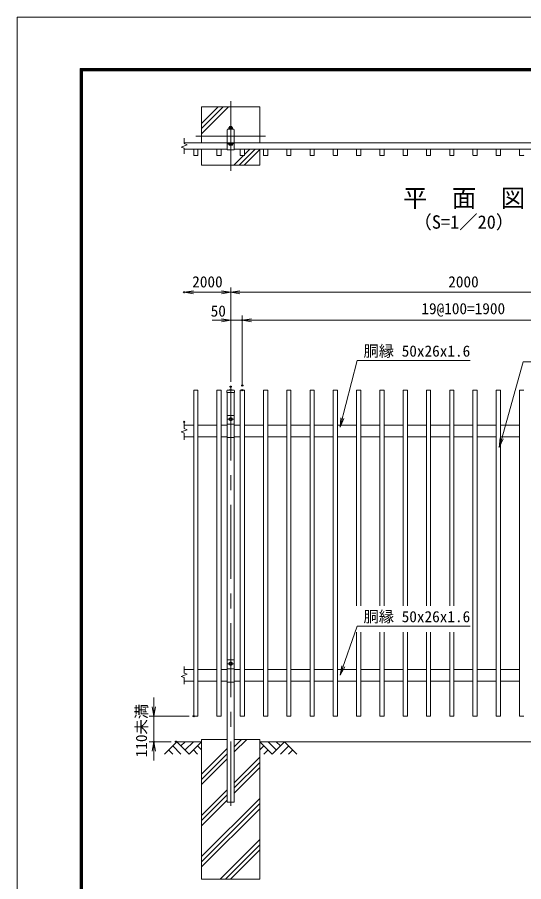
# Model space of a CAD drawing. Units: millimetres, scale not verified. Extents: x -4200 to 4200, y -2970 to 2970.
# Drawn here: x -4200 to -2024, y -742 to 2970 of the extents above; entities that cross this region are included whole.
import ezdxf
from ezdxf.enums import TextEntityAlignment as Align

# ---------------------------------------------------------------- set-up
doc = ezdxf.new("R2010")
doc.units = ezdxf.units.MM
doc.header["$LTSCALE"] = 10
doc.header["$PDMODE"] = 32
doc.header["$PDSIZE"] = 5
doc.linetypes.add('USER1', pattern=[50.8, 31.75, -6.35, 6.35, -6.35])
for name, color, linetype, lineweight in [('0-0_D-STR1', 1, 'Continuous', 18), ('0-1_D-BMK', 2, 'USER1', 13), ('0-2_D-BGD', 7, 'Continuous', 18), ('0-3_D-STR4', 7, 'Continuous', 18), ('0-4_D-DCR-HCH', 7, 'Continuous', 13), ('0-5_D-STR3', 3, 'Continuous', 13), ('0-6_D-STR-DIM', 7, 'Continuous', 13), ('0-7_0', 7, 'Continuous', 18), ('0-9_D-TTL-TXT', 7, 'Continuous', 18), ('0-A_D-STR-TXT', 7, 'Continuous', 13), ('0-B_D-TTL', 7, 'Continuous', 18)]:
    doc.layers.add(name, color=color, linetype=linetype, lineweight=lineweight)
doc.layers.add('0-8_Defpoints', color=253, linetype='Continuous')
doc.styles.add('ＭＳ ゴシック', font='')
doc.styles.get('ＭＳ ゴシック').set_extended_font_data('MS Gothic')

# ---------------------------------------------------------------- blocks, each defined once
blk = doc.blocks.new('_Open')
at = {"layer": '0-7_0'}
blk.add_line((-10, 1.667), (0, 0), dxfattribs=at)
blk.add_lwpolyline([(-10, -1.667), (0, 0), (-10, 0)], dxfattribs=at)

msp = doc.modelspace()

# ---------------------------------------------------------------- linework, layer by layer
at = {"layer": '0-0_D-STR1'}
for p, q in [((-3272.85, 2490.18), (-3293.65, 2490.18)), ((-3298.25, 2485.58), (-3298.25, 2434.78)), ((-3268.25, 2434.78), (-3268.25, 2485.58)), ((-1083.25, 2430.18), (-3483.25, 2430.18)), ((-3298.25, 2400.98), (-3298.25, 2430.18)), ((-3268.25, 2426.98), (-3298.25, 2426.98)), ((-3294.45, 2430.18), (-3272.05, 2430.18)), ((-3293.65, 2430.18), (-3272.85, 2430.18)), ((-3268.25, 2400.98), (-3268.25, 2430.18)), ((-3298.25, 2404.18), (-3483.25, 2404.18)), ((-3442.25, 2402.48), (-3442.25, 2377.88)), ((-3440.55, 2376.18), (-3425.95, 2376.18)), ((-3424.25, 2402.48), (-3424.25, 2377.88)), ((-3342.25, 2402.48), (-3342.25, 2377.88)), ((-3340.55, 2376.18), (-3325.95, 2376.18)), ((-3324.25, 2402.48), (-3324.25, 2377.88)), ((-3268.25, 2400.98), (-3298.25, 2400.98)), ((-1298.25, 2404.18), (-3268.25, 2404.18)), ((-3242.25, 2402.48), (-3242.25, 2377.88)), ((-3240.55, 2376.18), (-3225.95, 2376.18)), ((-3224.25, 2402.48), (-3224.25, 2377.88)), ((-3142.25, 2402.48), (-3142.25, 2377.88)), ((-3140.55, 2376.18), (-3125.95, 2376.18)), ((-3124.25, 2402.48), (-3124.25, 2377.88)), ((-3042.25, 2402.48), (-3042.25, 2377.88)), ((-3040.55, 2376.18), (-3025.95, 2376.18)), ((-3024.25, 2402.48), (-3024.25, 2377.88)), ((-2942.25, 2402.48), (-2942.25, 2377.88)), ((-2940.55, 2376.18), (-2925.95, 2376.18)), ((-2924.25, 2402.48), (-2924.25, 2377.88)), ((-2842.25, 2402.48), (-2842.25, 2377.88)), ((-2840.55, 2376.18), (-2825.95, 2376.18)), ((-2824.25, 2402.48), (-2824.25, 2377.88)), ((-2742.25, 2402.48), (-2742.25, 2377.88)), ((-2740.55, 2376.18), (-2725.95, 2376.18)), ((-2724.25, 2402.48), (-2724.25, 2377.88)), ((-2642.25, 2402.48), (-2642.25, 2377.88)), ((-2640.55, 2376.18), (-2625.95, 2376.18)), ((-2624.25, 2402.48), (-2624.25, 2377.88)), ((-2542.25, 2402.48), (-2542.25, 2377.88)), ((-2540.55, 2376.18), (-2525.95, 2376.18)), ((-2524.25, 2402.48), (-2524.25, 2377.88)), ((-2442.25, 2402.48), (-2442.25, 2377.88)), ((-2440.55, 2376.18), (-2425.95, 2376.18)), ((-2424.25, 2402.48), (-2424.25, 2377.88)), ((-2342.25, 2402.48), (-2342.25, 2377.88)), ((-2340.55, 2376.18), (-2325.95, 2376.18)), ((-2324.25, 2402.48), (-2324.25, 2377.88)), ((-2242.25, 2402.48), (-2242.25, 2377.88)), ((-2240.55, 2376.18), (-2225.95, 2376.18)), ((-2224.25, 2402.48), (-2224.25, 2377.88)), ((-2142.25, 2402.48), (-2142.25, 2377.88)), ((-2140.55, 2376.18), (-2125.95, 2376.18)), ((-2124.25, 2402.48), (-2124.25, 2377.88)), ((-2042.25, 2402.48), (-2042.25, 2377.88)), ((-2040.55, 2376.18), (-2025.95, 2376.18)), ((-3442.25, 1368.92), (-3424.25, 1368.92)), ((-3424.25, 1368.92), (-3424.25, -31.08)), ((-3342.25, 1368.92), (-3324.25, 1368.92)), ((-3324.25, 1368.92), (-3324.25, -31.08)), ((-3299.5, 1365.92), (-3299.5, 1358.92)), ((-3299.5, 1358.92), (-3267, 1358.92)), ((-3298.25, 1358.92), (-3298.25, 1257.92)), ((-3283.25, 1371.92), (-3296.5, 1368.92)), ((-3296.5, 1368.92), (-3270, 1368.92)), ((-3283.25, 1371.92), (-3270, 1368.92)), ((-3268.25, 1257.92), (-3268.25, 1358.92)), ((-3267, 1365.92), (-3267, 1358.92)), ((-3242.25, 1368.92), (-3224.25, 1368.92)), ((-3224.25, 1368.92), (-3224.25, -31.08)), ((-3142.25, 1368.92), (-3124.25, 1368.92)), ((-3124.25, 1368.92), (-3124.25, -31.08)), ((-3042.25, 1368.92), (-3024.25, 1368.92)), ((-3024.25, 1368.92), (-3024.25, -31.08)), ((-2942.25, 1368.92), (-2924.25, 1368.92)), ((-2924.25, 1368.92), (-2924.25, -31.08)), ((-2842.25, 1368.92), (-2824.25, 1368.92)), ((-2824.25, 1368.92), (-2824.25, -31.08)), ((-2742.25, 1368.92), (-2742.25, 442.07)), ((-2742.25, 1368.92), (-2724.25, 1368.92)), ((-2724.25, 1368.92), (-2724.25, 442.07)), ((-2642.25, 1368.92), (-2642.25, 442.07)), ((-2642.25, 1368.92), (-2624.25, 1368.92)), ((-2624.25, 1368.92), (-2624.25, 442.07)), ((-2542.25, 1368.92), (-2542.25, 442.07)), ((-2542.25, 1368.92), (-2524.25, 1368.92)), ((-2524.25, 1368.92), (-2524.25, 442.07)), ((-2442.25, 1368.92), (-2442.25, 442.07)), ((-2442.25, 1368.92), (-2424.25, 1368.92)), ((-2424.25, 1368.92), (-2424.25, 442.07)), ((-2342.25, 1368.92), (-2342.25, 442.07)), ((-2342.25, 1368.92), (-2324.25, 1368.92)), ((-2324.25, 1368.92), (-2324.25, 442.07)), ((-2242.25, 1368.92), (-2224.25, 1368.92)), ((-2224.25, 1368.92), (-2224.25, -31.08)), ((-2142.25, 1368.92), (-2124.25, 1368.92)), ((-2124.25, 1368.92), (-2124.25, -31.08)), ((-2042.25, 1368.92), (-2024.25, 1368.92)), ((-3483.25, 1218.92), (-3442.25, 1218.92)), ((-3424.25, 1218.92), (-3342.25, 1218.92)), ((-3324.25, 1218.92), (-3298.25, 1218.92)), ((-3268.25, 1218.92), (-3242.25, 1218.92)), ((-3224.25, 1218.92), (-3142.25, 1218.92)), ((-3124.25, 1218.92), (-3042.25, 1218.92)), ((-3024.25, 1218.92), (-2942.25, 1218.92)), ((-2924.25, 1218.92), (-2842.25, 1218.92)), ((-2824.25, 1218.92), (-2742.25, 1218.92)), ((-2724.25, 1218.92), (-2642.25, 1218.92)), ((-2624.25, 1218.92), (-2542.25, 1218.92)), ((-2524.25, 1218.92), (-2442.25, 1218.92)), ((-2424.25, 1218.92), (-2342.25, 1218.92)), ((-2324.25, 1218.92), (-2242.25, 1218.92)), ((-2224.25, 1218.92), (-2142.25, 1218.92)), ((-2124.25, 1218.92), (-2042.25, 1218.92)), ((-3483.25, 1168.92), (-3442.25, 1168.92)), ((-3424.25, 1168.92), (-3342.25, 1168.92)), ((-3324.25, 1168.92), (-3298.25, 1168.92)), ((-3298.25, 1164.72), (-3298.25, 207.92)), ((-3268.25, 1168.92), (-3242.25, 1168.92)), ((-3268.25, 207.92), (-3268.25, 1164.72)), ((-3224.25, 1168.92), (-3142.25, 1168.92)), ((-3124.25, 1168.92), (-3042.25, 1168.92)), ((-3024.25, 1168.92), (-2942.25, 1168.92)), ((-2924.25, 1168.92), (-2842.25, 1168.92)), ((-2824.25, 1168.92), (-2742.25, 1168.92)), ((-2724.25, 1168.92), (-2642.25, 1168.92)), ((-2624.25, 1168.92), (-2542.25, 1168.92)), ((-2524.25, 1168.92), (-2442.25, 1168.92)), ((-2424.25, 1168.92), (-2342.25, 1168.92)), ((-2324.25, 1168.92), (-2242.25, 1168.92)), ((-2224.25, 1168.92), (-2142.25, 1168.92)), ((-2124.25, 1168.92), (-2042.25, 1168.92)), ((-2724.25, 329.59), (-2724.25, -31.08)), ((-2624.25, 329.59), (-2624.25, -31.08)), ((-2524.25, 329.59), (-2524.25, -31.08)), ((-2424.25, 329.59), (-2424.25, -31.08)), ((-2324.25, 329.59), (-2324.25, -31.08)), ((-3483.25, 168.92), (-3442.25, 168.92)), ((-3424.25, 168.92), (-3342.25, 168.92)), ((-3324.25, 168.92), (-3298.25, 168.92)), ((-3268.25, 168.92), (-3242.25, 168.92)), ((-3224.25, 168.92), (-3142.25, 168.92)), ((-3124.25, 168.92), (-3042.25, 168.92)), ((-3024.25, 168.92), (-2942.25, 168.92)), ((-2924.25, 168.92), (-2842.25, 168.92)), ((-2824.25, 168.92), (-2742.25, 168.92)), ((-2724.25, 168.92), (-2642.25, 168.92)), ((-2624.25, 168.92), (-2542.25, 168.92)), ((-2524.25, 168.92), (-2442.25, 168.92)), ((-2424.25, 168.92), (-2342.25, 168.92)), ((-2324.25, 168.92), (-2242.25, 168.92)), ((-2224.25, 168.92), (-2142.25, 168.92)), ((-2124.25, 168.92), (-2042.25, 168.92)), ((-3483.25, 118.92), (-3442.25, 118.92)), ((-3424.25, 118.92), (-3342.25, 118.92)), ((-3324.25, 118.92), (-3298.25, 118.92)), ((-3298.25, 114.72), (-3298.25, -401.08)), ((-3268.25, 118.92), (-3242.25, 118.92)), ((-3268.25, 114.72), (-3268.25, -401.08)), ((-3224.25, 118.92), (-3142.25, 118.92)), ((-3124.25, 118.92), (-3042.25, 118.92)), ((-3024.25, 118.92), (-2942.25, 118.92)), ((-2924.25, 118.92), (-2842.25, 118.92)), ((-2824.25, 118.92), (-2742.25, 118.92)), ((-2724.25, 118.92), (-2642.25, 118.92)), ((-2624.25, 118.92), (-2542.25, 118.92)), ((-2524.25, 118.92), (-2442.25, 118.92)), ((-2424.25, 118.92), (-2342.25, 118.92)), ((-2324.25, 118.92), (-2242.25, 118.92)), ((-2224.25, 118.92), (-2142.25, 118.92)), ((-2124.25, 118.92), (-2042.25, 118.92)), ((-3298.25, -401.08), (-3268.25, -401.08))]:
    msp.add_line(p, q, dxfattribs=at)
for points in [[(-3442.25, 1368.92), (-3442.25, -31.08), (-3424.25, -31.08)], [(-3342.25, 1368.92), (-3342.25, -31.08), (-3324.25, -31.08)], [(-3242.25, 1368.92), (-3242.25, -31.08), (-3224.25, -31.08)], [(-3142.25, 1368.92), (-3142.25, -31.08), (-3124.25, -31.08)], [(-3042.25, 1368.92), (-3042.25, -31.08), (-3024.25, -31.08)], [(-2942.25, 1368.92), (-2942.25, -31.08), (-2924.25, -31.08)], [(-2842.25, 1368.92), (-2842.25, -31.08), (-2824.25, -31.08)], [(-2242.25, 1368.92), (-2242.25, -31.08), (-2224.25, -31.08)], [(-2142.25, 1368.92), (-2142.25, -31.08), (-2124.25, -31.08)], [(-2042.25, 1368.92), (-2042.25, -31.08), (-2024.25, -31.08)], [(-2742.25, 329.59), (-2742.25, -31.08), (-2724.25, -31.08)], [(-2642.25, 329.59), (-2642.25, -31.08), (-2624.25, -31.08)], [(-2542.25, 329.59), (-2542.25, -31.08), (-2524.25, -31.08)], [(-2442.25, 329.59), (-2442.25, -31.08), (-2424.25, -31.08)], [(-2342.25, 329.59), (-2342.25, -31.08), (-2324.25, -31.08)]]:
    msp.add_lwpolyline(points, dxfattribs=at)
for centre, radius, start, end in [((-3293.65, 2485.58), 4.6, 90, 180), ((-3272.85, 2485.58), 4.6, 0, 90), ((-3293.65, 2434.78), 4.6, 180, 270), ((-3272.85, 2434.78), 4.6, 270, 0), ((-3440.55, 2402.48), 1.7, 90, 180), ((-3440.55, 2377.88), 1.7, 179.99942, 270), ((-3425.95, 2402.48), 1.7, 359.99941, 90), ((-3425.95, 2377.88), 1.7, 270, 359.99941), ((-3340.55, 2402.48), 1.7, 90, 180), ((-3340.55, 2377.88), 1.7, 179.99942, 270), ((-3325.95, 2402.48), 1.7, 359.99941, 90), ((-3325.95, 2377.88), 1.7, 270, 359.99941), ((-3240.55, 2402.48), 1.7, 90, 180), ((-3240.55, 2377.88), 1.7, 179.99942, 270), ((-3225.95, 2402.48), 1.7, 359.99941, 90), ((-3225.95, 2377.88), 1.7, 270, 359.99941), ((-3140.55, 2402.48), 1.7, 90, 180), ((-3140.55, 2377.88), 1.7, 179.99942, 270), ((-3125.95, 2402.48), 1.7, 359.99941, 90), ((-3125.95, 2377.88), 1.7, 270, 359.99941), ((-3040.55, 2402.48), 1.7, 90, 180), ((-3040.55, 2377.88), 1.7, 179.99942, 270), ((-3025.95, 2402.48), 1.7, 359.99941, 90), ((-3025.95, 2377.88), 1.7, 270, 359.99941), ((-2940.55, 2402.48), 1.7, 90, 180), ((-2940.55, 2377.88), 1.7, 179.99942, 270), ((-2925.95, 2402.48), 1.7, 359.99941, 90), ((-2925.95, 2377.88), 1.7, 270, 359.99941), ((-2840.55, 2402.48), 1.7, 90, 180), ((-2840.55, 2377.88), 1.7, 179.99942, 270), ((-2825.95, 2402.48), 1.7, 359.99941, 90), ((-2825.95, 2377.88), 1.7, 270, 359.99941), ((-2740.55, 2402.48), 1.7, 90, 180), ((-2740.55, 2377.88), 1.7, 179.99942, 270), ((-2725.95, 2402.48), 1.7, 359.99941, 90), ((-2725.95, 2377.88), 1.7, 270, 359.99941), ((-2640.55, 2402.48), 1.7, 90, 180), ((-2640.55, 2377.88), 1.7, 179.99942, 270), ((-2625.95, 2402.48), 1.7, 359.99941, 90), ((-2625.95, 2377.88), 1.7, 270, 359.99941), ((-2540.55, 2402.48), 1.7, 90, 180), ((-2540.55, 2377.88), 1.7, 179.99942, 270), ((-2525.95, 2402.48), 1.7, 359.99941, 90), ((-2525.95, 2377.88), 1.7, 270, 359.99941), ((-2440.55, 2402.48), 1.7, 90, 180), ((-2440.55, 2377.88), 1.7, 179.99942, 270), ((-2425.95, 2402.48), 1.7, 359.99941, 90), ((-2425.95, 2377.88), 1.7, 270, 359.99941), ((-2340.55, 2402.48), 1.7, 90, 180), ((-2340.55, 2377.88), 1.7, 179.99942, 270), ((-2325.95, 2402.48), 1.7, 359.99941, 90), ((-2325.95, 2377.88), 1.7, 270, 359.99941), ((-2240.55, 2402.48), 1.7, 90, 180), ((-2240.55, 2377.88), 1.7, 179.99942, 270), ((-2225.95, 2402.48), 1.7, 359.99941, 90), ((-2225.95, 2377.88), 1.7, 270, 359.99941), ((-2140.55, 2402.48), 1.7, 90, 180), ((-2140.55, 2377.88), 1.7, 179.99942, 270), ((-2125.95, 2402.48), 1.7, 359.99941, 90), ((-2125.95, 2377.88), 1.7, 270, 359.99941), ((-2040.55, 2402.48), 1.7, 90, 180), ((-2040.55, 2377.88), 1.7, 179.99942, 270), ((-2025.95, 2402.48), 1.7, 359.99941, 90), ((-2025.95, 2377.88), 1.7, 270, 359.99941), ((-3296.5, 1365.92), 3, 90, 180), ((-3270, 1365.92), 3, 0, 90)]:
    msp.add_arc(centre, radius, start, end, dxfattribs=at)
at = {"layer": '0-1_D-BMK'}
for p, q in [((-3283.25, 2610.18), (-3283.25, 2310.18)), ((-3433.25, 2460.18), (-3133.25, 2460.18)), ((-3283.25, 1383.92), (-3283.25, -416.08)), ((-3270.75, 1243.92), (-3295.75, 1243.92)), ((-3283.25, 1253.92), (-3283.25, 1233.92)), ((-3270.75, 193.92), (-3295.75, 193.92)), ((-3283.25, 203.92), (-3283.25, 183.92))]:
    msp.add_line(p, q, dxfattribs=at)
at = {"layer": '0-2_D-BGD'}
for p, q in [((-3408.25, -141.08), (-3518.25, -141.08)), ((-1408.25, -141.08), (-3158.25, -141.08))]:
    msp.add_line(p, q, dxfattribs=at)
at = {"layer": '0-3_D-STR4'}
for p, q in [((-3158.25, 2430.18), (-3158.25, 2585.18)), ((-3408.25, 2404.18), (-3408.25, 2335.18)), ((-3408.25, -131.08), (-3408.25, -731.08)), ((-3298.25, -131.08), (-3408.25, -131.08)), ((-3158.25, -131.08), (-3268.25, -131.08)), ((-3158.25, -131.08), (-3158.25, -731.08)), ((-3158.25, -731.08), (-3408.25, -731.08))]:
    msp.add_line(p, q, dxfattribs=at)
for points in [[(-3158.25, 2585.18), (-3408.25, 2585.18), (-3408.25, 2430.18)], [(-3408.25, 2335.18), (-3158.25, 2335.18), (-3158.25, 2404.18)]]:
    msp.add_lwpolyline(points, dxfattribs=at)
at = {"layer": '0-4_D-DCR-HCH'}
for p, q in [((-3408.25, 2470.18), (-3293.25, 2585.18)), ((-3408.25, 2492.28), (-3315.34, 2585.18)), ((-3408.25, 2514.38), (-3337.44, 2585.18)), ((-3228.37, 2376.18), (-3269.37, 2335.18)), ((-3178.27, 2404.18), (-3247.27, 2335.18)), ((-3158.25, 2402.12), (-3225.18, 2335.18)), ((-3200.37, 2404.18), (-3224.25, 2380.31)), ((-3514.67, -141.08), (-3567.88, -194.29)), ((-3514.67, -141.08), (-3461.46, -194.29)), ((-3496.93, -158.82), (-3479.2, -141.08)), ((-3479.2, -176.56), (-3443.72, -141.08)), ((-3461.46, -194.29), (-3408.25, -141.08)), ((-3268.25, -185.1), (-3214.23, -131.08)), ((-3268.25, -163), (-3236.33, -131.08)), ((-3105.03, -194.29), (-3158.25, -141.08)), ((-3087.3, -176.56), (-3122.77, -141.08)), ((-3051.82, -141.08), (-3105.03, -194.29)), ((-3069.47, -158.91), (-3087.3, -141.08)), ((-3051.82, -141.08), (-2998.61, -194.29)), ((-3550.15, -176.56), (-3532.33, -194.29)), ((-3532.41, -158.82), (-3496.77, -194.29)), ((-3443.72, -176.56), (-3425.9, -194.29)), ((-3425.98, -158.82), (-3408.25, -176.48)), ((-3408.25, -280.91), (-3298.25, -170.91)), ((-3140.51, -158.82), (-3158.25, -176.48)), ((-3122.77, -176.56), (-3140.59, -194.29)), ((-3034.09, -158.82), (-3069.72, -194.29)), ((-3016.35, -176.56), (-3034.17, -194.29)), ((-3408.25, -303), (-3298.25, -193)), ((-3408.25, -325.1), (-3298.25, -215.1)), ((-3268.25, -317.68), (-3158.25, -207.68)), ((-3268.25, -339.78), (-3158.25, -229.78)), ((-3268.25, -361.88), (-3158.25, -251.88)), ((-3408.25, -457.68), (-3298.25, -347.68)), ((-3408.25, -479.78), (-3298.25, -369.78)), ((-3408.25, -634.46), (-3158.25, -384.46)), ((-3408.25, -501.88), (-3298.25, -391.88)), ((-3408.25, -656.56), (-3158.25, -406.56)), ((-3408.25, -678.65), (-3158.25, -428.65)), ((-3328.09, -731.08), (-3158.25, -561.24)), ((-3306, -731.08), (-3158.25, -583.33)), ((-3283.9, -731.08), (-3158.25, -605.43))]:
    msp.add_line(p, q, dxfattribs=at)
at = {"layer": '0-5_D-STR3'}
for p, q in [((-3291.29, 2491.18), (-3291.29, 2495.68)), ((-3289.42, 2496.68), (-3277.07, 2496.68)), ((-3289.42, 2496.68), (-3277.07, 2496.68)), ((-3289.42, 2490.18), (-3277.07, 2490.18)), ((-3289.42, 2490.18), (-3277.07, 2490.18)), ((-3287.24, 2495.68), (-3287.24, 2491.18)), ((-3279.14, 2495.68), (-3279.14, 2491.18)), ((-3275.09, 2491.18), (-3275.09, 2495.68)), ((-3291.35, 2426.98), (-3275.15, 2426.98)), ((-3291.35, 2422.48), (-3291.35, 2426.98)), ((-3289.48, 2421.48), (-3277.13, 2421.48)), ((-3287.3, 2422.48), (-3287.3, 2426.98)), ((-3279.2, 2422.48), (-3279.2, 2426.98)), ((-3275.15, 2422.48), (-3275.15, 2426.98)), ((-3298.25, 1257.92), (-3298.25, 1164.72)), ((-3296.25, 1259.92), (-3270.25, 1259.92)), ((-3268.25, 1257.92), (-3268.25, 1164.72)), ((-3298.25, 1222.12), (-3268.25, 1222.12)), ((-3298.25, 1164.72), (-3268.25, 1164.72)), ((-3298.25, 207.92), (-3298.25, 114.72)), ((-3296.25, 209.92), (-3270.25, 209.92)), ((-3268.25, 207.92), (-3268.25, 114.72)), ((-3298.25, 172.12), (-3268.25, 172.12)), ((-3298.25, 114.72), (-3268.25, 114.72))]:
    msp.add_line(p, q, dxfattribs=at)
for points in [[(-3276.75, 1247.67), (-3283.25, 1251.42), (-3289.75, 1247.67), (-3289.75, 1240.16), (-3283.25, 1236.41), (-3276.75, 1240.16)], [(-3276.75, 197.67), (-3283.25, 201.42), (-3289.75, 197.67), (-3289.75, 190.16), (-3283.25, 186.41), (-3276.75, 190.16)]]:
    msp.add_lwpolyline(points, close=True, dxfattribs=at)
for centre in [(-3283.25, 1243.92), (-3283.25, 193.92)]:
    msp.add_circle(centre, 6.25, dxfattribs=at)
for centre, radius, start, end in [((-3289.26, 2494.15), 2.54, 37.21089, 142.78911), ((-3289.26, 2492.72), 2.54, 217.21089, 322.78911), ((-3290.13, 2497.06), 0.5, 279.83916, 352.83194), ((-3283.19, 2496.18), 6.5, 7.16806, 172.83194), ((-3283.19, 2487.98), 8.7, 62.26063, 117.73937), ((-3283.19, 2498.89), 8.7, 242.26063, 297.73937), ((-3277.11, 2494.13), 2.55, 37.42505, 142.57495), ((-3277.11, 2492.73), 2.55, 217.42505, 322.57495), ((-3276.24, 2497.06), 0.5, 187.16806, 253.42019), ((-3289.32, 2424.02), 2.54, 217.21089, 322.78911), ((-3283.25, 2430.19), 8.7, 242.26063, 297.73937), ((-3277.17, 2424.03), 2.55, 217.42505, 322.57495), ((-3296.25, 1257.92), 2, 90, 180), ((-3270.25, 1257.92), 2, 0, 90), ((-3296.25, 207.92), 2, 90, 180), ((-3270.25, 207.92), 2, 0, 90)]:
    msp.add_arc(centre, radius, start, end, dxfattribs=at)
at = {"layer": '0-6_D-STR-DIM'}
for p, q in [((-3483.25, 2451.11), (-3483.25, 2427.3)), ((-3496.46, 2412.87), (-3470.03, 2422.49)), ((-3470.03, 2422.49), (-3483.25, 2427.3)), ((-3483.25, 2408.06), (-3496.46, 2412.87)), ((-3483.25, 2408.06), (-3483.25, 2384.26)), ((-3283.25, 1788.92), (-3483.25, 1788.92)), ((-3283.25, 1403.92), (-3283.25, 1808.92)), ((-3283.25, 1403.92), (-3283.25, 1808.92)), ((-3283.25, 1788.92), (-1283.25, 1788.92)), ((-3283.25, 1403.92), (-3283.25, 1688.92)), ((-3233.25, 1388.92), (-3233.25, 1688.92)), ((-3233.25, 1408.92), (-3233.25, 1688.92)), ((-3323.25, 1668.92), (-3363.25, 1668.92)), ((-3283.25, 1668.92), (-3233.25, 1668.92)), ((-3233.25, 1668.92), (-1333.25, 1668.92)), ((-3193.25, 1668.92), (-3153.25, 1668.92)), ((-3483.25, 1232.35), (-3483.25, 1203.54)), ((-3496.46, 1189.11), (-3470.03, 1198.73)), ((-3483.25, 1184.3), (-3496.46, 1189.11)), ((-3470.03, 1198.73), (-3483.25, 1203.54)), ((-3483.25, 1184.3), (-3483.25, 1155.49)), ((-3496.46, 139.11), (-3470.03, 148.73)), ((-3483.25, 182.35), (-3483.25, 153.54)), ((-3470.03, 148.73), (-3483.25, 153.54)), ((-3483.25, 134.3), (-3496.46, 139.11)), ((-3483.25, 134.3), (-3483.25, 105.49)), ((-3613.61, 8.92), (-3613.61, 48.92)), ((-3462.25, -31.08), (-3633.61, -31.08)), ((-3613.61, -31.08), (-3613.61, -141.08)), ((-3538.25, -141.08), (-3633.61, -141.08)), ((-3613.61, -181.08), (-3613.61, -221.08))]:
    msp.add_line(p, q, dxfattribs=at)
at = {"layer": '0-8_Defpoints'}
for p in [(-3483.25, 1788.92), (-3233.25, 1668.92), (-3283.25, 1383.92), (-3233.25, 1388.92), (-3233.25, 1368.92), (-3483.25, 1232.35), (-3442.25, -31.08), (-3613.61, -141.08), (-3518.25, -141.08)]:
    msp.add_point(p, dxfattribs=at)
at = {"layer": '0-A_D-STR-TXT'}
for points in [[(-2254.49, 1495.87), (-2739.17, 1495.87), (-2812.42, 1211.95)], [(-1541.83, 1491.04), (-2026.51, 1491.04), (-2128.72, 1125.03)], [(-2254.49, 355.25), (-2739.17, 355.25), (-2812.26, 146.28)]]:
    msp.add_lwpolyline(points, dxfattribs=at)
at = {"layer": '0-B_D-TTL'}
for points in [[(-4200.12, -2970), (4199.88, -2970), (4199.88, 2970), (-4200.12, 2970)], [(-3930.12, 2750), (3929.88, 2750), (3929.88, -2750), (-3930.12, -2750)], [(-3927.62, 2747.5), (3927.38, 2747.5), (3927.38, -2747.5), (-3927.62, -2747.5)], [(-3925.12, 2745), (3924.88, 2745), (3924.88, -2745), (-3925.12, -2745)], [(-3922.62, 2742.5), (3922.38, 2742.5), (3922.38, -2742.5), (-3922.62, -2742.5)], [(-3920.12, 2740), (3919.88, 2740), (3919.88, -2740), (-3920.12, -2740)]]:
    msp.add_lwpolyline(points, close=True, dxfattribs=at)

# ---------------------------------------------------------------- block references
at = {"layer": '0-6_D-STR-DIM', "xscale": 4, "yscale": 4}
for p, rotation in [((-3483.25, 1788.92), 180), ((-3283.25, 1788.92), 180), ((-3233.25, 1668.92), 180), ((-3233.25, 1668.92), 180), ((-3613.61, -31.08), 270), ((-3613.61, -141.08), 90)]:
    msp.add_blockref('_Open', p, dxfattribs=dict(at, rotation=rotation))
for p in [(-3283.25, 1788.92), (-3283.25, 1668.92)]:
    msp.add_blockref('_Open', p, dxfattribs=at)
at = {"layer": '0-A_D-STR-TXT', "xscale": 4, "yscale": 4}
for p, rotation in [((-2812.92, 1210.01), 255.53452), ((-2129.26, 1123.11), 254.39815), ((-2812.92, 144.39), 250.72359)]:
    msp.add_blockref('_Open', p, dxfattribs=dict(at, rotation=rotation))

# ---------------------------------------------------------------- texts
at = {"layer": '0-6_D-STR-DIM', "style": 'ＭＳ ゴシック'}
for s, p in [('2000', (-3448.52, 1795.66)), ('2000', (-2348.52, 1795.66)), ('50', (-3369.21, 1670.16)), ('19@100=1900', (-2463.96, 1680.36))]:
    msp.add_text(s, height=48.09, dxfattribs=at).set_placement(p, align=Align.BOTTOM_LEFT)
msp.add_text('110未満', height=48.09, rotation=90, dxfattribs=at).set_placement((-3628.38, -208.22), align=Align.BOTTOM_LEFT)
at = {"layer": '0-9_D-TTL-TXT', "style": 'ＭＳ ゴシック'}
for s, height, p in [('平\u3000面\u3000図', 76.98, (-2543.14, 2132.09)), ('（S=1／20）', 57.7, (-2497.66, 2044.63))]:
    msp.add_text(s, height=height, dxfattribs=at).set_placement(p, align=Align.BOTTOM_LEFT)
at = {"layer": '0-A_D-STR-TXT', "style": 'ＭＳ ゴシック'}
for p in [(-2712.45, 1498.25), (-2712.45, 357.63)]:
    msp.add_text('胴縁 50x26x1.6', height=48.09, dxfattribs=at).set_placement(p, align=Align.BOTTOM_LEFT)

doc.saveas('drawing.dxf')
